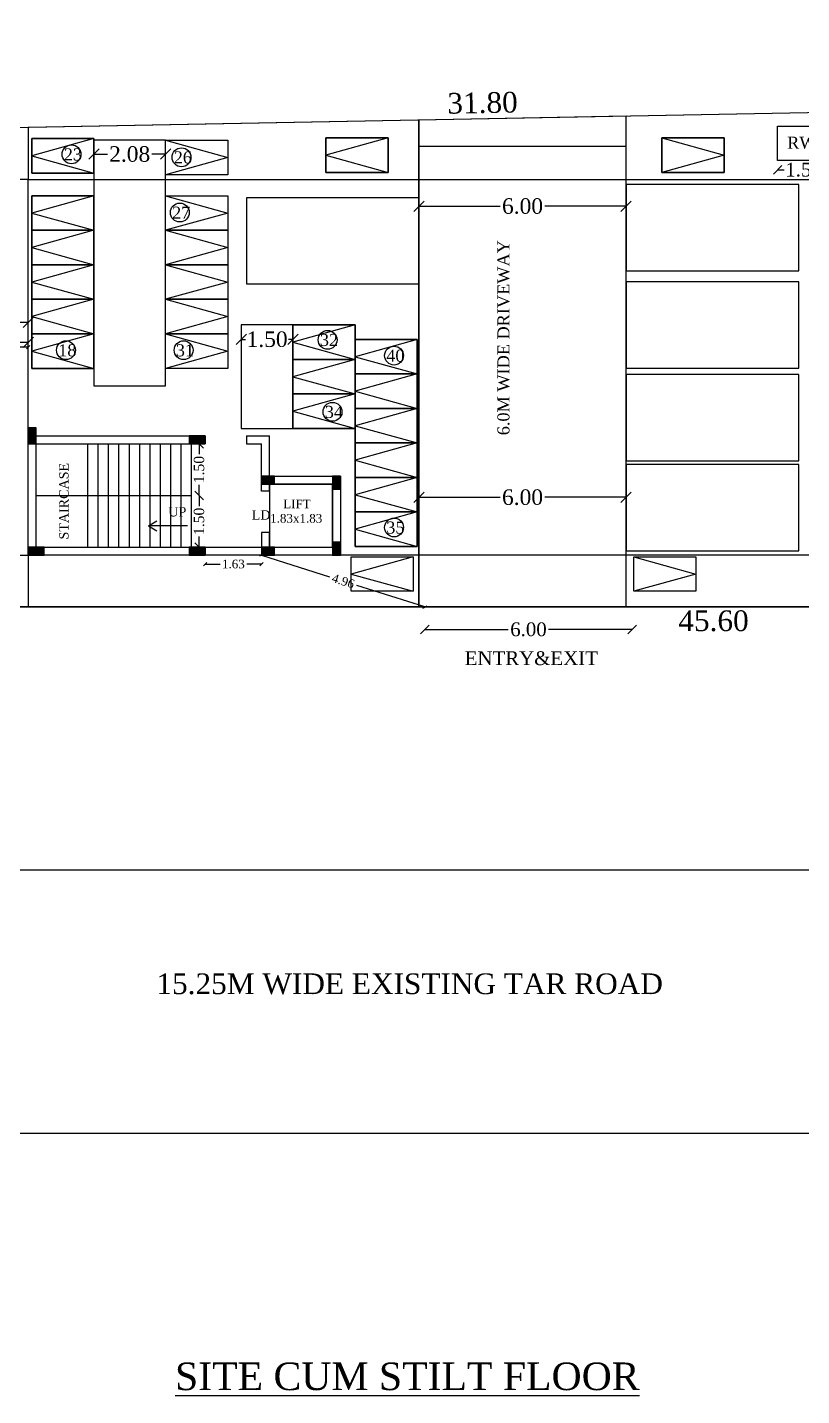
# Model space of a CAD drawing. Header units: metres. Extents: x 16174 to 16363, y 1100 to 1191.
# Drawn here: x 16197.04 to 16219.47, y 1101.39 to 1141.04 of the extents above; entities that cross this region are included whole.
import ezdxf
from ezdxf import colors
from ezdxf.entities.mleader import LeaderData, LeaderLine
from ezdxf.lldxf.tags import DXFTag
from ezdxf.math import Vec2, Vec3

# ---------------------------------------------------------------- set-up
doc = ezdxf.new("R2010")
doc.units = ezdxf.units.M
doc.header["$MEASUREMENT"] = 0
for name, color, linetype in [('AS_AT_SITE', 7, 'Continuous'), ('BLK_1_COVERED_AREA', 7, 'Continuous'), ('BLK_1_FLR_0_EXIT_WIDTH_DOOR', 2, 'Continuous'), ('BLK_1_FLR_0_STILT_PARKING', 7, 'Continuous'), ('BLK_1_FLR_1_LIFT_1', 30, 'Continuous'), ('BLK_1_LVL_0_BLDG_FOOT_PRINT', 7, 'Continuous'), ('BLK_1_LVL_0_FRONT_SETBACK', 7, 'Continuous'), ('BLK_1_LVL_0_SIDE_SETBACK1', 7, 'Continuous'), ('BLK_1_LVL_0_SIDE_SETBACK2', 7, 'Continuous'), ('DIST_CL_ROAD', 1, 'Continuous'), ('DIST_EXIT', 7, 'Continuous'), ('DRIVE_WAY', 255, 'Continuous'), ('FMB_OR_PLR', 7, 'Continuous'), ('MAIN_GATE', 7, 'Continuous'), ('NOTIFIED_ROAD', 7, 'Continuous'), ('PARKING_SLOT', 7, 'Continuous'), ('PER_AISLE_WIDTH', 7, 'Continuous'), ('PLOT_BOUNDARY', 70, 'Continuous'), ('ROAD_WIDTH', 1, 'Continuous'), ('RWH', 130, 'Continuous'), ('SUPER_IMPOSED', 7, 'Continuous'), ('SURRENDER_ROAD_WIDTH', 2, 'Continuous'), ('TWO_WHEELER_DRIVE_WAY', 7, 'Continuous'), ('TWO_WHEELER_PARKING', 7, 'Continuous')]:
    doc.layers.add(name, color=color, linetype=linetype)
doc.styles.add('Romand', font='times.ttf', dxfattribs={"height": 0.5})
doc.styles.add('SLS-Calibri', font='times.ttf')
doc.styles.get("Standard").update_dxf_attribs({"font": 'times.ttf'})
tags = doc.linetypes.add('HIDDEN', pattern=[0.375, 0.25, -0.125]).pattern_tags.tags
tags[6:7] = [DXFTag(74, 4), DXFTag(75, 0), DXFTag(340, '0'), DXFTag(46, 1.0), DXFTag(50, 0.0), DXFTag(44, 0.0), DXFTag(45, 0.0)]
tags[4:5] = [DXFTag(74, 4), DXFTag(75, 0), DXFTag(340, '0'), DXFTag(46, 1.0), DXFTag(50, 0.0), DXFTag(44, 0.0), DXFTag(45, 0.0)]
doc.dimstyles.new('23', dxfattribs={"dimtxt": 0.45, "dimasz": 0.3, "dimexe": 0.18, "dimexo": 0.0625, "dimgap": 0.09, "dimtad": 0, "dimtih": 1, "dimtoh": 1, "dimzin": 0, "dimdsep": 46, "dimtxsty": 'Standard', "dimblk": 'OBLIQUE', "dimcen": 0.09, "dimse1": 1, "dimse2": 1, "dimadec": 0, "dimazin": 0, "dimtfac": 1, "dimtofl": 0, "dimtmove": 0, "dimatfit": 3, "dimfxl": 0, "dimtolj": 1, "dimtzin": 0, "dimarcsym": 0})
doc.dimstyles.new('SLS-ProjectName-OuterBlock(FloorPlan)', dxfattribs={"dimtxt": 0.25, "dimasz": 0.1, "dimexe": 0, "dimexo": 0, "dimgap": 0.1, "dimtad": 0, "dimzin": 1, "dimdsep": 46, "dimtxsty": 'SLS-Calibri', "dimblk1": 'OBLIQUE', "dimblk2": 'OBLIQUE', "dimsah": 1, "dimcen": 0, "dimse1": 1, "dimse2": 1, "dimadec": 0, "dimazin": 0, "dimtfac": 1, "dimtofl": 0, "dimtmove": 2, "dimatfit": 3, "dimfxl": 0, "dimtolj": 1, "dimtzin": 0, "dimlwd": -1, "dimarcsym": 0})
doc.dimstyles.get("Standard").update_dxf_attribs({"dimtxt": 0.6, "dimasz": 0.3, "dimexe": 0.18, "dimexo": 0.0625, "dimgap": 0.09, "dimtad": 0, "dimzin": 0, "dimdsep": 46, "dimtxsty": 'Standard', "dimblk": 'OBLIQUE', "dimcen": 0.09, "dimse1": 1, "dimse2": 1, "dimadec": 0, "dimazin": 0, "dimtfac": 1, "dimtofl": 0, "dimtmove": 0, "dimatfit": 3, "dimfxl": 0, "dimtolj": 1, "dimtzin": 0, "dimarcsym": 0})

# ---------------------------------------------------------------- blocks, each defined once
blk = doc.blocks.new('_Oblique')
at = {"color": 0, "linetype": 'ByBlock', "lineweight": -2}
blk.add_line((-0.5, -0.5), (0.5, 0.5), dxfattribs=at)
blk = doc.blocks.new('*D181')
at = {"color": 0, "lineweight": -2}
for p, q in [((16202.01, 1127.477), (16202.01, 1127.171)), ((16202.01, 1125.977), (16202.01, 1126.284))]:
    blk.add_line(p, q, dxfattribs=at)
at = {"layer": 'Defpoints', "color": 0}
for p in [(16201.79, 1127.477), (16201.79, 1125.977), (16202.01, 1125.977)]:
    blk.add_point(p, dxfattribs=at)
at = {"color": 0, "lineweight": -2, "xscale": 0.25, "yscale": 0.25, "zscale": 0.25}
for p, rotation in [((16202.01, 1127.477), 90), ((16202.01, 1125.977), 270)]:
    blk.add_blockref('_Oblique', p, dxfattribs=dict(at, rotation=rotation))
at = {"color": 0, "insert": (16202.01, 1126.727), "char_height": 0.3, "attachment_point": 5, "rotation": 90}
blk.add_mtext('\\A1;1.50', dxfattribs=at)
blk = doc.blocks.new('*D182')
at = {"color": 0, "lineweight": -2}
for p, q in [((16202.01, 1128.977), (16202.01, 1128.671)), ((16202.01, 1127.477), (16202.01, 1127.784))]:
    blk.add_line(p, q, dxfattribs=at)
at = {"layer": 'Defpoints', "color": 0}
for p in [(16201.49, 1128.977), (16201.49, 1127.477), (16202.01, 1127.477)]:
    blk.add_point(p, dxfattribs=at)
at = {"color": 0, "lineweight": -2, "xscale": 0.25, "yscale": 0.25, "zscale": 0.25}
for p, rotation in [((16202.01, 1128.977), 90), ((16202.01, 1127.477), 270)]:
    blk.add_blockref('_Oblique', p, dxfattribs=dict(at, rotation=rotation))
at = {"color": 0, "insert": (16202.01, 1128.227), "char_height": 0.3, "attachment_point": 5, "rotation": 90}
blk.add_mtext('\\A1;1.50', dxfattribs=at)
blk = doc.blocks.new('*D176')
at = {"layer": 'Defpoints', "color": 0}
for p in [(16223.736, 1139.104), (16223.745, 1138.642), (16191.95, 1138.047)]:
    blk.add_point(p, dxfattribs=at)
at = {"color": 0, "insert": (16210.222, 1138.851), "char_height": 0.6, "attachment_point": 5, "rotation": 1.0708}
blk.add_mtext('\\A1;31.80', dxfattribs=at)
blk = doc.blocks.new('*D178')
at = {"layer": 'Defpoints', "color": 0}
for p in [(16191.95, 1124.247), (16237.55, 1124.247), (16237.55, 1123.841)]:
    blk.add_point(p, dxfattribs=at)
at = {"color": 0, "insert": (16216.914, 1123.841), "char_height": 0.6, "attachment_point": 5}
blk.add_mtext('\\A1;45.60', dxfattribs=at)
blk = doc.blocks.new('*D189')
at = {"layer": 'BLK_1_FLR_0_EXIT_WIDTH_DOOR', "color": 0}
for p, q in [((16202.187, 1125.489), (16202.618, 1125.489)), ((16203.82, 1125.489), (16203.39, 1125.489))]:
    blk.add_line(p, q, dxfattribs=at)
at = {"layer": 'Defpoints', "color": 0}
for p in [(16202.187, 1125.977), (16203.82, 1125.977), (16203.82, 1125.489)]:
    blk.add_point(p, dxfattribs=at)
at = {"layer": 'BLK_1_FLR_0_EXIT_WIDTH_DOOR', "color": 0, "xscale": 0.1, "yscale": 0.1, "zscale": 0.1, "rotation": 180}
blk.add_blockref('_Oblique', (16202.187, 1125.489), dxfattribs=at)
at = {"layer": 'BLK_1_FLR_0_EXIT_WIDTH_DOOR', "color": 0, "xscale": 0.1, "yscale": 0.1, "zscale": 0.1}
blk.add_blockref('_Oblique', (16203.82, 1125.489), dxfattribs=at)
at = {"layer": 'BLK_1_FLR_0_EXIT_WIDTH_DOOR', "color": 0, "insert": (16203.004, 1125.489), "char_height": 0.25, "attachment_point": 5, "style": 'SLS-Calibri'}
blk.add_mtext('\\A1;1.63', dxfattribs=at)
blk = doc.blocks.new('*D190')
at = {"layer": 'Defpoints', "color": 0}
for p in [(16203.82, 1125.747), (16208.553, 1124.247), (16208.553, 1124.247)]:
    blk.add_point(p, dxfattribs=at)
at = {"layer": 'DIST_EXIT', "color": 0}
for p, q in [((16203.82, 1125.747), (16205.793, 1125.122)), ((16208.553, 1124.247), (16206.58, 1124.873))]:
    blk.add_line(p, q, dxfattribs=at)
at = {"layer": 'DIST_EXIT', "color": 0, "xscale": 0.1, "yscale": 0.1, "zscale": 0.1}
for p, rotation in [((16203.82, 1125.747), 162.4119566008229), ((16208.553, 1124.247), 342.4119566008229)]:
    blk.add_blockref('_Oblique', p, dxfattribs=dict(at, rotation=rotation))
at = {"layer": 'DIST_EXIT', "color": 0, "insert": (16206.187, 1124.997), "char_height": 0.25, "attachment_point": 5, "rotation": 342.412, "style": 'SLS-Calibri'}
blk.add_mtext('\\A1;4.96', dxfattribs=at)
blk = doc.blocks.new('*D191')
at = {"layer": 'Defpoints', "color": 0}
for p in [(16208.553, 1124.247), (16214.553, 1124.247), (16214.553, 1123.595)]:
    blk.add_point(p, dxfattribs=at)
at = {"layer": 'MAIN_GATE', "color": 0, "lineweight": -2}
for p, q in [((16208.553, 1123.595), (16210.969, 1123.595)), ((16214.553, 1123.595), (16212.136, 1123.595))]:
    blk.add_line(p, q, dxfattribs=at)
at = {"layer": 'MAIN_GATE', "color": 0, "lineweight": -2, "xscale": 0.25, "yscale": 0.25, "zscale": 0.25, "rotation": 180}
blk.add_blockref('_Oblique', (16208.553, 1123.595), dxfattribs=at)
at = {"layer": 'MAIN_GATE', "color": 0, "lineweight": -2, "xscale": 0.25, "yscale": 0.25, "zscale": 0.25}
blk.add_blockref('_Oblique', (16214.553, 1123.595), dxfattribs=at)
at = {"layer": 'MAIN_GATE', "color": 0, "insert": (16211.553, 1123.595), "char_height": 0.4, "attachment_point": 5}
blk.add_mtext('\\A1;6.00', dxfattribs=at)
blk = doc.blocks.new('*D193')
at = {"layer": 'Defpoints', "color": 0}
for p in [(16191.95, 1132.594), (16197.06, 1132.594), (16197.06, 1132.493)]:
    blk.add_point(p, dxfattribs=at)
at = {"layer": 'NOTIFIED_ROAD', "color": 0, "lineweight": -2}
for p, q in [((16191.95, 1132.493), (16193.89, 1132.493)), ((16197.06, 1132.493), (16195.12, 1132.493))]:
    blk.add_line(p, q, dxfattribs=at)
at = {"layer": 'NOTIFIED_ROAD', "color": 0, "lineweight": -2, "xscale": 0.3, "yscale": 0.3, "zscale": 0.3, "rotation": 180}
blk.add_blockref('_Oblique', (16191.95, 1132.493), dxfattribs=at)
at = {"layer": 'NOTIFIED_ROAD', "color": 0, "lineweight": -2, "xscale": 0.3, "yscale": 0.3, "zscale": 0.3}
blk.add_blockref('_Oblique', (16197.06, 1132.493), dxfattribs=at)
at = {"layer": 'NOTIFIED_ROAD', "color": 0, "lineweight": -2, "insert": (16194.505, 1132.493), "char_height": 0.45, "attachment_point": 5}
blk.add_mtext('\\A1;5.11', dxfattribs=at)
blk = doc.blocks.new('*D194')
at = {"layer": 'Defpoints', "color": 0}
for p in [(16182.8, 1131.718), (16197.06, 1131.773), (16197.06, 1131.718)]:
    blk.add_point(p, dxfattribs=at)
at = {"layer": 'DIST_CL_ROAD', "color": 0}
for p, q in [((16182.8, 1131.773), (16189.444, 1131.773)), ((16197.06, 1131.773), (16190.417, 1131.773))]:
    blk.add_line(p, q, dxfattribs=at)
at = {"layer": 'DIST_CL_ROAD', "color": 0, "xscale": 0.1, "yscale": 0.1, "zscale": 0.1, "rotation": 180}
blk.add_blockref('_Oblique', (16182.8, 1131.773), dxfattribs=at)
at = {"layer": 'DIST_CL_ROAD', "color": 0, "xscale": 0.1, "yscale": 0.1, "zscale": 0.1}
blk.add_blockref('_Oblique', (16197.06, 1131.773), dxfattribs=at)
at = {"layer": 'DIST_CL_ROAD', "color": 0, "insert": (16189.93, 1131.773), "char_height": 0.25, "attachment_point": 5, "style": 'SLS-Calibri'}
blk.add_mtext('\\A1;14.26', dxfattribs=at)
blk = doc.blocks.new('*D196')
at = {"layer": 'Defpoints', "color": 0}
for p in [(16198.962, 1137.77), (16201.039, 1137.77), (16201.039, 1137.367)]:
    blk.add_point(p, dxfattribs=at)
at = {"layer": 'TWO_WHEELER_DRIVE_WAY', "color": 0, "lineweight": -2}
for p, q in [((16198.962, 1137.367), (16199.355, 1137.367)), ((16201.039, 1137.367), (16200.645, 1137.367))]:
    blk.add_line(p, q, dxfattribs=at)
at = {"layer": 'TWO_WHEELER_DRIVE_WAY', "color": 0, "lineweight": -2, "xscale": 0.3, "yscale": 0.3, "zscale": 0.3, "rotation": 180}
blk.add_blockref('_Oblique', (16198.962, 1137.367), dxfattribs=at)
at = {"layer": 'TWO_WHEELER_DRIVE_WAY', "color": 0, "lineweight": -2, "xscale": 0.3, "yscale": 0.3, "zscale": 0.3}
blk.add_blockref('_Oblique', (16201.039, 1137.367), dxfattribs=at)
at = {"layer": 'TWO_WHEELER_DRIVE_WAY', "color": 0, "insert": (16200, 1137.367), "char_height": 0.45, "attachment_point": 5}
blk.add_mtext('\\A1;2.08', dxfattribs=at)
blk = doc.blocks.new('*D197')
at = {"layer": 'Defpoints', "color": 0}
for p in [(16203.231, 1132.419), (16204.731, 1132.419), (16204.731, 1132.001)]:
    blk.add_point(p, dxfattribs=at)
at = {"layer": 'TWO_WHEELER_DRIVE_WAY', "color": 0, "lineweight": -2}
for p, q in [((16203.231, 1132.001), (16203.36, 1132.001)), ((16204.731, 1132.001), (16204.602, 1132.001))]:
    blk.add_line(p, q, dxfattribs=at)
at = {"layer": 'TWO_WHEELER_DRIVE_WAY', "color": 0, "lineweight": -2, "xscale": 0.3, "yscale": 0.3, "zscale": 0.3, "rotation": 180}
blk.add_blockref('_Oblique', (16203.231, 1132.001), dxfattribs=at)
at = {"layer": 'TWO_WHEELER_DRIVE_WAY', "color": 0, "lineweight": -2, "xscale": 0.3, "yscale": 0.3, "zscale": 0.3}
blk.add_blockref('_Oblique', (16204.731, 1132.001), dxfattribs=at)
at = {"layer": 'TWO_WHEELER_DRIVE_WAY', "color": 0, "insert": (16203.981, 1132.001), "char_height": 0.45, "attachment_point": 5}
blk.add_mtext('\\A1;1.50', dxfattribs=at)
blk = doc.blocks.new('*D198')
at = {"layer": 'Defpoints', "color": 0}
for p in [(16191.95, 1132.272), (16197.06, 1132.272), (16197.06, 1131.91)]:
    blk.add_point(p, dxfattribs=at)
at = {"layer": 'SURRENDER_ROAD_WIDTH', "color": 0, "lineweight": -2}
for p, q in [((16191.95, 1131.91), (16193.89, 1131.91)), ((16197.06, 1131.91), (16195.12, 1131.91))]:
    blk.add_line(p, q, dxfattribs=at)
at = {"layer": 'SURRENDER_ROAD_WIDTH', "color": 0, "lineweight": -2, "xscale": 0.3, "yscale": 0.3, "zscale": 0.3, "rotation": 180}
blk.add_blockref('_Oblique', (16191.95, 1131.91), dxfattribs=at)
at = {"layer": 'SURRENDER_ROAD_WIDTH', "color": 0, "lineweight": -2, "xscale": 0.3, "yscale": 0.3, "zscale": 0.3}
blk.add_blockref('_Oblique', (16197.06, 1131.91), dxfattribs=at)
at = {"layer": 'SURRENDER_ROAD_WIDTH', "color": 0, "lineweight": -2, "insert": (16194.505, 1131.91), "char_height": 0.45, "attachment_point": 5}
blk.add_mtext('\\A1;5.11', dxfattribs=at)
blk = doc.blocks.new('*D199')
at = {"layer": 'Defpoints', "color": 0}
for p in [(16218.772, 1137.181), (16220.272, 1137.181), (16218.772, 1136.914)]:
    blk.add_point(p, dxfattribs=at)
at = {"layer": 'RWH', "color": 0, "lineweight": -2}
for p, q in [((16218.772, 1136.914), (16218.96, 1136.914)), ((16220.272, 1136.914), (16220.083, 1136.914))]:
    blk.add_line(p, q, dxfattribs=at)
at = {"layer": 'RWH', "color": 0, "lineweight": -2, "xscale": 0.25, "yscale": 0.25, "zscale": 0.25, "rotation": 180}
blk.add_blockref('_Oblique', (16218.772, 1136.914), dxfattribs=at)
at = {"layer": 'RWH', "color": 0, "lineweight": -2, "xscale": 0.25, "yscale": 0.25, "zscale": 0.25}
blk.add_blockref('_Oblique', (16220.272, 1136.914), dxfattribs=at)
at = {"layer": 'RWH', "color": 0, "insert": (16219.522, 1136.914), "char_height": 0.4, "attachment_point": 5}
blk.add_mtext('\\A1;1.50', dxfattribs=at)
blk = doc.blocks.new('*D206')
at = {"layer": 'Defpoints', "color": 0}
for p in [(16208.381, 1137.584), (16214.381, 1137.584), (16208.381, 1127.424)]:
    blk.add_point(p, dxfattribs=at)
at = {"layer": 'DRIVE_WAY', "color": 0, "lineweight": -2}
for p, q in [((16208.381, 1127.424), (16210.735, 1127.424)), ((16214.381, 1127.424), (16212.026, 1127.424))]:
    blk.add_line(p, q, dxfattribs=at)
at = {"layer": 'DRIVE_WAY', "color": 0, "lineweight": -2, "xscale": 0.3, "yscale": 0.3, "zscale": 0.3, "rotation": 180}
blk.add_blockref('_Oblique', (16208.381, 1127.424), dxfattribs=at)
at = {"layer": 'DRIVE_WAY', "color": 0, "lineweight": -2, "xscale": 0.3, "yscale": 0.3, "zscale": 0.3}
blk.add_blockref('_Oblique', (16214.381, 1127.424), dxfattribs=at)
at = {"layer": 'DRIVE_WAY', "color": 0, "insert": (16211.381, 1127.424), "char_height": 0.45, "attachment_point": 5}
blk.add_mtext('\\A1;6.00', dxfattribs=at)
blk = doc.blocks.new('*D208')
at = {"layer": 'Defpoints', "color": 0}
for p in [(16208.381, 1137.584), (16214.381, 1137.584), (16208.381, 1135.859)]:
    blk.add_point(p, dxfattribs=at)
at = {"layer": 'PER_AISLE_WIDTH', "color": 0, "lineweight": -2}
for p, q in [((16208.381, 1135.859), (16210.735, 1135.859)), ((16214.381, 1135.859), (16212.026, 1135.859))]:
    blk.add_line(p, q, dxfattribs=at)
at = {"layer": 'PER_AISLE_WIDTH', "color": 0, "lineweight": -2, "xscale": 0.3, "yscale": 0.3, "zscale": 0.3, "rotation": 180}
blk.add_blockref('_Oblique', (16208.381, 1135.859), dxfattribs=at)
at = {"layer": 'PER_AISLE_WIDTH', "color": 0, "lineweight": -2, "xscale": 0.3, "yscale": 0.3, "zscale": 0.3}
blk.add_blockref('_Oblique', (16214.381, 1135.859), dxfattribs=at)
at = {"layer": 'PER_AISLE_WIDTH', "color": 0, "insert": (16211.381, 1135.859), "char_height": 0.45, "attachment_point": 5}
blk.add_mtext('\\A1;6.00', dxfattribs=at)

msp = doc.modelspace()

# ---------------------------------------------------------------- hatches: boundary and pattern name
h = msp.add_hatch(color=256)
h.dxf.hatch_style = 1
h.paths.add_polyline_path([(16197.29, 1129.437), (16197.06, 1129.437), (16197.06, 1128.977), (16197.29, 1128.977)])
h = msp.add_hatch(color=256)
h.dxf.hatch_style = 1
h.paths.add_polyline_path([(16202.187, 1129.207), (16201.727, 1129.207), (16201.727, 1128.977), (16202.187, 1128.977)])
h = msp.add_hatch(color=256)
h.dxf.hatch_style = 1
h.paths.add_polyline_path([(16203.82, 1128.037), (16203.82, 1127.807), (16204.2, 1127.807), (16204.2, 1128.037)])
h = msp.add_hatch(color=256)
h.dxf.hatch_style = 1
h.paths.add_polyline_path([(16205.88, 1127.657), (16206.11, 1127.657), (16206.11, 1128.037), (16205.88, 1128.037)])
h = msp.add_hatch(color=256)
h.dxf.hatch_style = 1
h.paths.add_polyline_path([(16197.52, 1125.977), (16197.06, 1125.977), (16197.06, 1125.747), (16197.52, 1125.747)])
h = msp.add_hatch(color=256)
h.dxf.hatch_style = 1
h.paths.add_polyline_path([(16202.187, 1125.977), (16201.727, 1125.977), (16201.727, 1125.747), (16202.187, 1125.747)])
h = msp.add_hatch(color=256)
h.dxf.hatch_style = 1
h.paths.add_polyline_path([(16203.82, 1125.977), (16203.82, 1125.747), (16204.2, 1125.747), (16204.2, 1125.977)])
h = msp.add_hatch(color=256)
h.dxf.hatch_style = 1
h.paths.add_polyline_path([(16206.11, 1126.127), (16205.88, 1126.127), (16205.88, 1125.747), (16206.11, 1125.747)])

# ---------------------------------------------------------------- linework, layer by layer
for p, q in [((16208.381, 1124.247), (16208.381, 1138.358)), ((16214.381, 1124.247), (16214.381, 1138.47)), ((16197.06, 1125.747), (16197.06, 1136.632)), ((16197.06, 1136.632), (16235.553, 1136.632)), ((16197.06, 1129.207), (16202.187, 1129.207)), ((16202.187, 1129.207), (16202.187, 1128.977)), ((16203.387, 1129.207), (16204.05, 1129.207)), ((16203.387, 1129.207), (16203.387, 1128.977)), ((16204.05, 1128.037), (16204.05, 1129.207)), ((16197.29, 1125.977), (16197.29, 1128.977)), ((16197.29, 1128.977), (16202.187, 1128.977)), ((16203.387, 1128.977), (16203.82, 1128.977)), ((16203.82, 1127.601), (16203.82, 1128.977)), ((16204.05, 1128.037), (16206.11, 1128.037)), ((16206.11, 1128.037), (16206.11, 1125.747)), ((16204.05, 1127.601), (16203.82, 1127.601)), ((16204.05, 1127.601), (16204.05, 1127.807)), ((16204.05, 1127.807), (16205.88, 1127.807)), ((16205.88, 1127.807), (16205.88, 1125.977)), ((16197.29, 1127.477), (16201.79, 1127.477)), ((16198.79, 1125.977), (16198.79, 1127.477)), ((16199.09, 1125.977), (16199.09, 1127.477)), ((16199.39, 1125.977), (16199.39, 1127.477)), ((16199.69, 1125.977), (16199.69, 1127.477)), ((16199.99, 1125.977), (16199.99, 1127.477)), ((16200.29, 1125.977), (16200.29, 1127.477)), ((16200.59, 1125.977), (16200.59, 1127.477)), ((16200.89, 1125.977), (16200.89, 1127.477)), ((16201.19, 1125.977), (16201.19, 1127.477)), ((16201.49, 1125.977), (16201.49, 1127.477)), ((16201.79, 1125.977), (16201.79, 1127.477)), ((16200.546, 1126.595), (16200.783, 1126.738)), ((16201.674, 1126.595), (16200.546, 1126.595)), ((16200.546, 1126.595), (16200.783, 1126.453)), ((16204.05, 1126.401), (16203.82, 1126.401)), ((16203.82, 1126.401), (16203.82, 1125.977)), ((16204.05, 1125.977), (16204.05, 1126.401)), ((16197.29, 1125.977), (16205.88, 1125.977)), ((16202.187, 1125.977), (16202.187, 1125.747)), ((16235.553, 1125.747), (16197.06, 1125.747))]:
    msp.add_line(p, q)
at = {"linetype": 'HIDDEN'}
for p, q in [((16198.79, 1127.477), (16198.79, 1128.977)), ((16199.09, 1127.477), (16199.09, 1128.977)), ((16199.39, 1127.477), (16199.39, 1128.977)), ((16199.69, 1127.477), (16199.69, 1128.977)), ((16199.99, 1127.477), (16199.99, 1128.977)), ((16200.29, 1127.477), (16200.29, 1128.977)), ((16200.59, 1127.477), (16200.59, 1128.977)), ((16200.89, 1127.477), (16200.89, 1128.977)), ((16201.19, 1127.477), (16201.19, 1128.977)), ((16201.49, 1127.477), (16201.49, 1128.977)), ((16201.79, 1127.477), (16201.79, 1128.977))]:
    msp.add_line(p, q, dxfattribs=at)
for points in [[(16236.877, 1141.034), (16223.677, 1141.041), (16223.745, 1138.642), (16191.95, 1138.047), (16191.95, 1124.247), (16237.55, 1124.247)], [(16218.772, 1138.181), (16220.272, 1138.181), (16220.272, 1137.181), (16218.772, 1137.181)], [(16198.962, 1136.82), (16198.962, 1137.82), (16197.162, 1137.82), (16197.162, 1136.82)], [(16201.039, 1136.77), (16201.039, 1137.77), (16202.839, 1137.77), (16202.839, 1136.77)], [(16207.484, 1136.837), (16207.484, 1137.837), (16205.684, 1137.837), (16205.684, 1136.837)], [(16217.221, 1136.837), (16217.221, 1137.837), (16215.421, 1137.837), (16215.421, 1136.837)], [(16198.962, 1135.161), (16198.962, 1136.161), (16197.162, 1136.161), (16197.162, 1135.161)], [(16201.039, 1135.161), (16201.039, 1136.161), (16202.839, 1136.161), (16202.839, 1135.161)], [(16198.962, 1134.161), (16198.962, 1135.161), (16197.162, 1135.161), (16197.162, 1134.161)], [(16201.039, 1134.161), (16201.039, 1135.161), (16202.839, 1135.161), (16202.839, 1134.161)], [(16198.962, 1133.161), (16198.962, 1134.161), (16197.162, 1134.161), (16197.162, 1133.161)], [(16201.039, 1133.161), (16201.039, 1134.161), (16202.839, 1134.161), (16202.839, 1133.161)], [(16198.962, 1132.161), (16198.962, 1133.161), (16197.162, 1133.161), (16197.162, 1132.161)], [(16201.039, 1132.161), (16201.039, 1133.161), (16202.839, 1133.161), (16202.839, 1132.161)], [(16206.531, 1131.419), (16206.531, 1132.419), (16204.731, 1132.419), (16204.731, 1131.419)], [(16198.962, 1131.161), (16198.962, 1132.161), (16197.162, 1132.161), (16197.162, 1131.161)], [(16201.039, 1131.161), (16201.039, 1132.161), (16202.839, 1132.161), (16202.839, 1131.161)], [(16208.331, 1130.999), (16208.331, 1131.999), (16206.531, 1131.999), (16206.531, 1130.999)], [(16206.531, 1130.419), (16206.531, 1131.419), (16204.731, 1131.419), (16204.731, 1130.419)], [(16208.331, 1129.999), (16208.331, 1130.999), (16206.531, 1130.999), (16206.531, 1129.999)], [(16206.531, 1129.419), (16206.531, 1130.419), (16204.731, 1130.419), (16204.731, 1129.419)], [(16208.331, 1128.999), (16208.331, 1129.999), (16206.531, 1129.999), (16206.531, 1128.999)], [(16197.29, 1128.977), (16197.29, 1129.437), (16197.06, 1129.437), (16197.06, 1128.977)], [(16201.727, 1128.977), (16202.187, 1128.977), (16202.187, 1129.207), (16201.727, 1129.207)], [(16208.331, 1127.999), (16208.331, 1128.999), (16206.531, 1128.999), (16206.531, 1127.999)], [(16203.82, 1127.807), (16204.2, 1127.807), (16204.2, 1128.037), (16203.82, 1128.037)], [(16205.88, 1128.037), (16205.88, 1127.657), (16206.11, 1127.657), (16206.11, 1128.037)], [(16208.331, 1126.999), (16208.331, 1127.999), (16206.531, 1127.999), (16206.531, 1126.999)], [(16208.331, 1125.999), (16208.331, 1126.999), (16206.531, 1126.999), (16206.531, 1125.999)], [(16197.06, 1125.747), (16197.52, 1125.747), (16197.52, 1125.977), (16197.06, 1125.977)], [(16201.727, 1125.747), (16202.187, 1125.747), (16202.187, 1125.977), (16201.727, 1125.977)], [(16203.82, 1125.747), (16204.2, 1125.747), (16204.2, 1125.977), (16203.82, 1125.977)], [(16205.88, 1126.127), (16205.88, 1125.747), (16206.11, 1125.747), (16206.11, 1126.127)], [(16206.414, 1124.701), (16206.414, 1125.701), (16208.214, 1125.701), (16208.214, 1124.701)], [(16214.601, 1124.701), (16214.601, 1125.701), (16216.401, 1125.701), (16216.401, 1124.701)]]:
    msp.add_lwpolyline(points, close=True)
for points in [[(16198.962, 1137.82), (16197.162, 1137.32), (16198.962, 1136.82)], [(16201.039, 1137.77), (16202.839, 1137.27), (16201.039, 1136.77)], [(16207.484, 1137.837), (16205.684, 1137.337), (16207.484, 1136.837)], [(16215.421, 1137.837), (16217.221, 1137.337), (16215.421, 1136.837)], [(16198.962, 1136.161), (16197.162, 1135.661), (16198.962, 1135.161)], [(16201.039, 1136.161), (16202.839, 1135.661), (16201.039, 1135.161)], [(16198.962, 1135.161), (16197.162, 1134.661), (16198.962, 1134.161)], [(16201.039, 1135.161), (16202.839, 1134.661), (16201.039, 1134.161)], [(16198.962, 1134.161), (16197.162, 1133.661), (16198.962, 1133.161)], [(16201.039, 1134.161), (16202.839, 1133.661), (16201.039, 1133.161)], [(16198.962, 1133.161), (16197.162, 1132.661), (16198.962, 1132.161)], [(16201.039, 1133.161), (16202.839, 1132.661), (16201.039, 1132.161)], [(16206.531, 1132.419), (16204.731, 1131.919), (16206.531, 1131.419)], [(16198.962, 1132.161), (16197.162, 1131.661), (16198.962, 1131.161)], [(16201.039, 1132.161), (16202.839, 1131.661), (16201.039, 1131.161)], [(16208.331, 1131.999), (16206.531, 1131.499), (16208.331, 1130.999)], [(16206.531, 1131.419), (16204.731, 1130.919), (16206.531, 1130.419)], [(16208.331, 1130.999), (16206.531, 1130.499), (16208.331, 1129.999)], [(16206.531, 1130.419), (16204.731, 1129.919), (16206.531, 1129.419)], [(16208.331, 1129.999), (16206.531, 1129.499), (16208.331, 1128.999)], [(16208.331, 1128.999), (16206.531, 1128.499), (16208.331, 1127.999)], [(16208.331, 1127.999), (16206.531, 1127.499), (16208.331, 1126.999)], [(16208.331, 1126.999), (16206.531, 1126.499), (16208.331, 1125.999)], [(16208.214, 1125.701), (16206.414, 1125.201), (16208.214, 1124.701)], [(16214.601, 1125.701), (16216.401, 1125.201), (16214.601, 1124.701)]]:
    msp.add_lwpolyline(points)
for centre in [(16198.314, 1137.362), (16201.5, 1137.275), (16201.452, 1135.675), (16198.154, 1131.686), (16201.562, 1131.686), (16205.734, 1131.985), (16207.658, 1131.53), (16205.877, 1129.902), (16207.658, 1126.551)]:
    msp.add_circle(centre, 0.273)
at = {"layer": 'AS_AT_SITE', "color": 6}
msp.add_lwpolyline([(16236.877, 1141.034), (16223.677, 1141.041), (16223.745, 1138.642), (16191.95, 1138.047), (16191.95, 1124.247), (16237.55, 1124.247)], close=True, dxfattribs=at)
at = {"layer": 'BLK_1_COVERED_AREA', "color": 140}
msp.add_lwpolyline([(16197.06, 1136.632), (16235.552, 1136.632), (16235.552, 1125.747), (16197.06, 1125.747)], close=True, dxfattribs=at)
at = {"layer": 'BLK_1_FLR_0_STILT_PARKING', "color": 13}
msp.add_lwpolyline([(16197.06, 1136.632), (16235.552, 1136.632), (16235.552, 1125.747), (16197.06, 1125.747)], close=True, dxfattribs=at)
at = {"layer": 'BLK_1_FLR_1_LIFT_1', "color": 30}
msp.add_lwpolyline([(16205.88, 1127.807), (16204.05, 1127.807), (16204.05, 1125.977), (16205.88, 1125.977)], close=True, dxfattribs=at)
at = {"layer": 'BLK_1_LVL_0_BLDG_FOOT_PRINT', "color": 1}
msp.add_lwpolyline([(16197.06, 1136.632), (16235.552, 1136.632), (16235.552, 1125.747), (16197.06, 1125.747)], close=True, dxfattribs=at)
at = {"layer": 'BLK_1_LVL_0_FRONT_SETBACK', "color": 2}
msp.add_lwpolyline([(16197.06, 1136.632), (16191.95, 1136.632), (16191.95, 1125.747), (16197.06, 1125.747)], close=True, dxfattribs=at)
at = {"layer": 'BLK_1_LVL_0_SIDE_SETBACK1', "color": 171}
msp.add_lwpolyline([(16235.552, 1141.035), (16223.677, 1141.041), (16223.745, 1138.642), (16197.06, 1138.143), (16197.06, 1136.632), (16235.552, 1136.632)], close=True, dxfattribs=at)
at = {"layer": 'BLK_1_LVL_0_SIDE_SETBACK2', "color": 102}
msp.add_lwpolyline([(16235.552, 1125.747), (16197.06, 1125.747), (16197.06, 1124.247), (16235.552, 1124.247)], close=True, dxfattribs=at)
at = {"layer": 'DRIVE_WAY', "color": 255}
msp.add_lwpolyline([(16214.381, 1137.584), (16208.381, 1137.584), (16208.381, 1124.247), (16214.381, 1124.247)], close=True, dxfattribs=at)
at = {"layer": 'FMB_OR_PLR', "color": 70}
msp.add_lwpolyline([(16236.877, 1141.034), (16223.677, 1141.041), (16223.745, 1138.642), (16191.95, 1138.047), (16191.95, 1124.247), (16237.55, 1124.247)], close=True, dxfattribs=at)
at = {"layer": 'MAIN_GATE', "color": 57}
msp.add_line((16208.553, 1124.247), (16214.553, 1124.247), dxfattribs=at)
at = {"layer": 'NOTIFIED_ROAD', "color": 1, "lineweight": -2}
msp.add_lwpolyline([(16237.55, 1124.247), (16191.95, 1124.247), (16191.95, 1139.246), (16173.65, 1139.246), (16173.65, 1108.997), (16237.55, 1108.997)], close=True, dxfattribs=at)
at = {"layer": 'PARKING_SLOT', "color": 30}
for points in [[(16214.381, 1136.484), (16214.381, 1133.984), (16219.381, 1133.984), (16219.381, 1136.484)], [(16203.381, 1136.106), (16203.381, 1133.606), (16208.381, 1133.606), (16208.381, 1136.106)], [(16214.381, 1133.669), (16214.381, 1131.169), (16219.381, 1131.169), (16219.381, 1133.669)], [(16214.381, 1130.98), (16214.381, 1128.48), (16219.381, 1128.48), (16219.381, 1130.98)], [(16214.381, 1128.373), (16214.381, 1125.873), (16219.381, 1125.873), (16219.381, 1128.373)]]:
    msp.add_lwpolyline(points, close=True, dxfattribs=at)
at = {"layer": 'PER_AISLE_WIDTH', "color": 5}
msp.add_lwpolyline([(16214.381, 1138.467), (16208.381, 1138.354), (16208.381, 1124.247), (16214.381, 1124.247)], close=True, dxfattribs=at)
at = {"layer": 'PLOT_BOUNDARY', "color": 70}
msp.add_lwpolyline([(16236.877, 1141.034), (16223.677, 1141.041), (16223.745, 1138.642), (16191.95, 1138.047), (16191.95, 1124.247), (16237.55, 1124.247)], close=True, dxfattribs=at)
at = {"layer": 'ROAD_WIDTH'}
msp.add_lwpolyline([(16237.55, 1124.247), (16191.95, 1124.247), (16191.95, 1139.246), (16173.65, 1139.246), (16173.65, 1108.997), (16237.55, 1108.997)], close=True, dxfattribs=at)
at = {"layer": 'SUPER_IMPOSED', "color": 5}
msp.add_lwpolyline([(16236.877, 1141.034), (16223.677, 1141.041), (16223.745, 1138.642), (16191.95, 1138.047), (16191.95, 1124.247), (16237.55, 1124.247)], close=True, dxfattribs=at)
at = {"layer": 'SURRENDER_ROAD_WIDTH', "color": 2, "lineweight": -2}
msp.add_line((16237.55, 1116.622), (16182.8, 1116.622), dxfattribs=at)
msp.add_lwpolyline([(16237.55, 1124.247), (16191.95, 1124.247), (16191.95, 1139.246), (16173.65, 1139.246), (16173.65, 1108.997), (16237.55, 1108.997)], close=True, dxfattribs=at)
at = {"layer": 'TWO_WHEELER_DRIVE_WAY', "color": 6}
for points in [[(16201.039, 1137.77), (16198.962, 1137.77), (16198.962, 1130.651), (16201.039, 1130.651)], [(16203.231, 1129.414), (16204.731, 1129.414), (16204.731, 1132.419), (16203.231, 1132.419)]]:
    msp.add_lwpolyline(points, close=True, dxfattribs=at)
at = {"layer": 'TWO_WHEELER_PARKING', "color": 2}
for points in [[(16197.162, 1136.82), (16197.162, 1137.82), (16198.962, 1137.82), (16198.962, 1136.82)], [(16201.039, 1136.77), (16201.039, 1137.77), (16202.839, 1137.77), (16202.839, 1136.77)], [(16205.684, 1136.837), (16205.684, 1137.837), (16207.484, 1137.837), (16207.484, 1136.837)], [(16215.421, 1136.837), (16215.421, 1137.837), (16217.221, 1137.837), (16217.221, 1136.837)], [(16197.162, 1135.161), (16197.162, 1136.161), (16198.962, 1136.161), (16198.962, 1135.161)], [(16201.039, 1135.161), (16201.039, 1136.161), (16202.839, 1136.161), (16202.839, 1135.161)], [(16197.162, 1134.161), (16197.162, 1135.161), (16198.962, 1135.161), (16198.962, 1134.161)], [(16201.039, 1134.161), (16201.039, 1135.161), (16202.839, 1135.161), (16202.839, 1134.161)], [(16197.162, 1133.161), (16197.162, 1134.161), (16198.962, 1134.161), (16198.962, 1133.161)], [(16201.039, 1133.161), (16201.039, 1134.161), (16202.839, 1134.161), (16202.839, 1133.161)], [(16197.162, 1132.161), (16197.162, 1133.161), (16198.962, 1133.161), (16198.962, 1132.161)], [(16201.039, 1132.161), (16201.039, 1133.161), (16202.839, 1133.161), (16202.839, 1132.161)], [(16204.731, 1131.419), (16204.731, 1132.419), (16206.531, 1132.419), (16206.531, 1131.419)], [(16197.162, 1131.161), (16197.162, 1132.161), (16198.962, 1132.161), (16198.962, 1131.161)], [(16201.039, 1131.161), (16201.039, 1132.161), (16202.839, 1132.161), (16202.839, 1131.161)], [(16206.531, 1130.999), (16206.531, 1131.999), (16208.331, 1131.999), (16208.331, 1130.999)], [(16204.731, 1130.419), (16204.731, 1131.419), (16206.531, 1131.419), (16206.531, 1130.419)], [(16206.531, 1129.999), (16206.531, 1130.999), (16208.331, 1130.999), (16208.331, 1129.999)], [(16204.731, 1129.419), (16204.731, 1130.419), (16206.531, 1130.419), (16206.531, 1129.419)], [(16206.531, 1128.999), (16206.531, 1129.999), (16208.331, 1129.999), (16208.331, 1128.999)], [(16206.531, 1127.999), (16206.531, 1128.999), (16208.331, 1128.999), (16208.331, 1127.999)], [(16206.531, 1126.999), (16206.531, 1127.999), (16208.331, 1127.999), (16208.331, 1126.999)], [(16206.531, 1125.999), (16206.531, 1126.999), (16208.331, 1126.999), (16208.331, 1125.999)], [(16206.414, 1124.701), (16206.414, 1125.701), (16208.214, 1125.701), (16208.214, 1124.701)], [(16214.601, 1124.701), (16214.601, 1125.701), (16216.401, 1125.701), (16216.401, 1124.701)]]:
    msp.add_lwpolyline(points, close=True, dxfattribs=at)

# ---------------------------------------------------------------- texts
at = {"attachment_point": 1}
for s, insert, char_height, width in [('RWH', (16219.048, 1137.873), 0.35, 0.86669), ('23', (16198.09, 1137.534), 0.35, 1.57477), ('26', (16201.276, 1137.448), 0.35, 1.57477), ('27', (16201.228, 1135.847), 0.35, 1.57477), ('32', (16205.51, 1132.158), 0.35, 1.57477), ('18', (16197.929, 1131.858), 0.35, 1.57477), ('31', (16201.337, 1131.858), 0.35, 1.57477), ('40', (16207.433, 1131.702), 0.35, 1.57477), ('34', (16205.652, 1130.074), 0.35, 1.57477), ('   \\P       LIFT\\P   1.83x1.83', (16203.786, 1127.774), 0.25, 2.02436), ('35', (16207.433, 1126.723), 0.35, 1.57477), ('ENTRY&EXIT', (16209.706, 1122.962), 0.4, 3.21561), ('15.25M WIDE EXISTING TAR ROAD', (16200.773, 1113.629), 0.6, 18.12158), ('{\\LSITE CUM STILT FLOOR}', (16201.313, 1102.355), 0.8, 21.97163)]:
    msp.add_mtext(s, dxfattribs=dict(at, insert=insert, char_height=char_height, width=width))
at = {"rotation": 90}
for s, insert, char_height, width, attachment_point in [('6.0M WIDE DRIVEWAY', (16210.652, 1129.222), 0.35, 13.52936, 1), ('STAIRCASE', (16197.958, 1128.422), 0.27, 1.57477, 3)]:
    msp.add_mtext(s, dxfattribs=dict(at, insert=insert, char_height=char_height, width=width, attachment_point=attachment_point))
at = {"char_height": 0.27, "width": 1.40926, "style": 'Romand'}
for s, insert, attachment_point, rotation in [('UP', (16201.641, 1127.138), 3, 360), ('{\\W4.519954; }LD', (16203.074, 1127.048), 1, 0)]:
    msp.add_mtext(s, dxfattribs=dict(at, insert=insert, attachment_point=attachment_point, rotation=rotation))

# ---------------------------------------------------------------- dimensions: what is measured, and where the dimension line sits
for base, p1, p2, angle, picture, middle in [((16223.736, 1139.104), (16191.95, 1138.047), (16223.745, 1138.642), 1.0708, '*D176', (16210.222, 1138.851)), ((16237.55, 1123.841), (16191.95, 1124.247), (16237.55, 1124.247), 0, '*D178', (16216.914, 1123.841))]:
    dim = msp.add_linear_dim(base=base, p1=p1, p2=p2, angle=angle, dimstyle='Standard', override={"dimsd1": 1, "dimsd2": 1, "dimtdec": 3, "dimfxl": 7, "dimarcsym": 1})
    dim.commit()
    dim.dimension.update_dxf_attribs({"geometry": picture, "text_midpoint": middle, "dimtype": 161})
for p1, p2, distance, picture, middle in [((16201.49, 1128.977), (16201.49, 1127.477), 0.519, '*D182', (16202.01, 1128.227)), ((16201.79, 1127.477), (16201.79, 1125.977), 0.219, '*D181', (16202.01, 1126.727))]:
    dim = msp.add_aligned_dim(p1=p1, p2=p2, distance=distance, dimstyle='Standard', override={"dimtxt": 0.3, "dimasz": 0.25, "dimblk1": 'Oblique', "dimblk2": 'Oblique', "dimsah": 1, "dimfxl": 7})
    dim.commit()
    dim.dimension.update_dxf_attribs({"geometry": picture, "text_midpoint": middle})
at = {"layer": 'BLK_1_FLR_0_EXIT_WIDTH_DOOR', "color": 2}
dim = msp.add_aligned_dim(p1=(16202.187, 1125.977), p2=(16203.82, 1125.977), distance=-0.488, dimstyle='SLS-ProjectName-OuterBlock(FloorPlan)', dxfattribs=at)
dim.commit()
dim.dimension.update_dxf_attribs({"geometry": '*D189', "text_midpoint": (16203.004, 1125.489)})
at = {"layer": 'DIST_CL_ROAD', "color": 1}
dim = msp.add_aligned_dim(p1=(16182.8, 1131.718), p2=(16197.06, 1131.718), distance=0.055, dimstyle='SLS-ProjectName-OuterBlock(FloorPlan)', override={"dimfxl": 0.18, "dimarcsym": 2}, dxfattribs=at)
dim.commit()
dim.dimension.update_dxf_attribs({"geometry": '*D194', "text_midpoint": (16189.93, 1131.773)})
at = {"layer": 'DIST_EXIT', "color": 7}
dim = msp.add_aligned_dim(p1=(16203.8205, 1125.7473), p2=(16208.5525, 1124.2473), distance=0, dimstyle='SLS-ProjectName-OuterBlock(FloorPlan)', dxfattribs=at)
dim.commit()
dim.dimension.update_dxf_attribs({"geometry": '*D190', "text_midpoint": (16206.1865, 1124.9973)})
at = {"layer": 'DRIVE_WAY', "color": 255}
dim = msp.add_linear_dim(base=(16208.381, 1127.424), p1=(16214.381, 1137.584), p2=(16208.381, 1137.584), dimstyle='23', override={"dimfxl": 3, "dimfxlon": 1, "dimarcsym": 2}, dxfattribs=at)
dim.commit()
dim.dimension.update_dxf_attribs({"geometry": '*D206', "text_midpoint": (16211.381, 1127.424)})
at = {"layer": 'MAIN_GATE', "color": 2}
dim = msp.add_aligned_dim(p1=(16208.553, 1124.247), p2=(16214.553, 1124.247), distance=-0.652, dimstyle='23', override={"dimtxt": 0.4, "dimasz": 0.25, "dimblk1": 'Oblique', "dimblk2": 'Oblique', "dimsah": 1}, dxfattribs=at)
dim.commit()
dim.dimension.update_dxf_attribs({"geometry": '*D191', "text_midpoint": (16211.553, 1123.595)})
at = {"layer": 'NOTIFIED_ROAD', "color": 1, "lineweight": -2}
dim = msp.add_aligned_dim(p1=(16191.95, 1132.594), p2=(16197.06, 1132.594), distance=-0.101, dimstyle='23', override={"dimfxl": 3, "dimarcsym": 2}, dxfattribs=at)
dim.commit()
dim.dimension.update_dxf_attribs({"geometry": '*D193', "text_midpoint": (16194.505, 1132.493)})
at = {"layer": 'PER_AISLE_WIDTH', "color": 5}
dim = msp.add_linear_dim(base=(16208.381, 1135.859), p1=(16214.381, 1137.584), p2=(16208.381, 1137.584), dimstyle='23', override={"dimfxl": 3, "dimfxlon": 1, "dimarcsym": 2}, dxfattribs=at)
dim.commit()
dim.dimension.update_dxf_attribs({"geometry": '*D208', "text_midpoint": (16211.381, 1135.859)})
at = {"layer": 'RWH', "color": 130}
dim = msp.add_aligned_dim(p1=(16220.272, 1137.181), p2=(16218.772, 1137.181), distance=0.267, dimstyle='23', override={"dimtxt": 0.4, "dimasz": 0.25, "dimblk1": 'Oblique', "dimblk2": 'Oblique', "dimsah": 1}, dxfattribs=at)
dim.commit()
dim.dimension.update_dxf_attribs({"geometry": '*D199', "text_midpoint": (16219.522, 1136.914)})
at = {"layer": 'SURRENDER_ROAD_WIDTH', "color": 2, "lineweight": -2}
dim = msp.add_aligned_dim(p1=(16191.95, 1132.272), p2=(16197.06, 1132.272), distance=-0.361, dimstyle='23', override={"dimfxl": 3, "dimarcsym": 2}, dxfattribs=at)
dim.commit()
dim.dimension.update_dxf_attribs({"geometry": '*D198', "text_midpoint": (16194.505, 1131.91)})
at = {"layer": 'TWO_WHEELER_DRIVE_WAY', "color": 6}
for p1, p2, distance, picture, middle in [((16198.962, 1137.77), (16201.039, 1137.77), -0.403, '*D196', (16200, 1137.367)), ((16203.231, 1132.419), (16204.731, 1132.419), -0.418, '*D197', (16203.981, 1132.001))]:
    dim = msp.add_aligned_dim(p1=p1, p2=p2, distance=distance, dimstyle='23', override={"dimfxl": 3, "dimfxlon": 1, "dimarcsym": 2}, dxfattribs=at)
    dim.commit()
    dim.dimension.update_dxf_attribs({"geometry": picture, "text_midpoint": middle})

# ---------------------------------------------------------------- leaders
ml = msp.add_multileader_mtext('Standard')
ml.set_content('FRONT SET \\PBACK', color=256)
ml.set_leader_properties()
ml.build(insert=Vec2(0, 0))
ml.multileader.update_dxf_attribs({"dogleg_length": 0.36, "arrow_head_size": 0.2})
ctx = ml.context
ctx.base_point, ctx.char_height, ctx.arrow_head_size, ctx.landing_gap_size, ctx.plane_origin = Vec3(16193.837, 1131.206), 0.3, 0.2, 0.09, Vec3(16190.847, 1133.7)
notes = []
notes.append((ctx, [(0, (1, 1, 0), (16193.477, 1131.206), (1, 0), 0.36, [(0, [(16192.87, 1132.265)], 0, [])])]))
ctx.mtext.insert, ctx.mtext.width, ctx.mtext.flow_direction = Vec3(16193.927, 1131.359), 6.88474, 5
for ctx, leaders in notes:
    for number, flags, end, landing, length, lines in leaders:
        leader = LeaderData()
        leader.index, (leader.has_last_leader_line, leader.has_dogleg_vector, leader.attachment_direction) = number, flags
        leader.last_leader_point, leader.dogleg_vector, leader.dogleg_length = Vec3(end), Vec3(landing), length
        for number, points, colour, breaks in lines:
            line = LeaderLine()
            line.index, line.vertices, line.color, line.breaks = number, Vec3.list(points), colors.encode_raw_color(colour), breaks
            leader.lines.append(line)
        ctx.leaders.append(leader)

doc.saveas('drawing.dxf')
